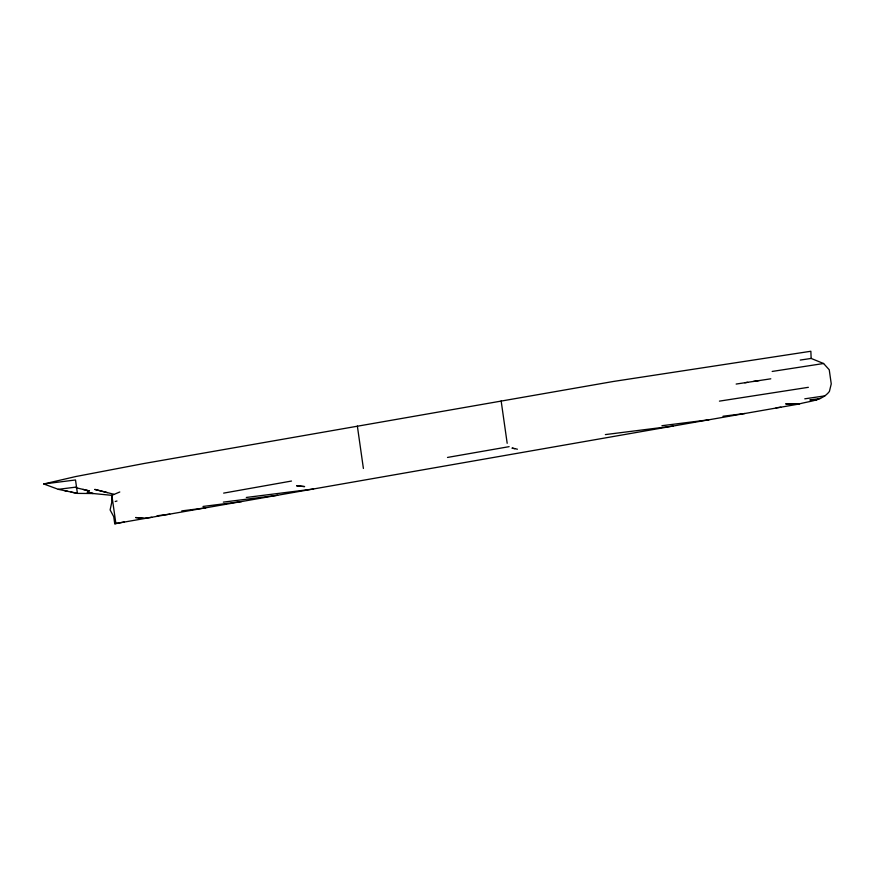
<?xml version="1.0" encoding="UTF-8"?>
<svg xmlns="http://www.w3.org/2000/svg" width="875" height="875" viewBox="0 0 875 875"><rect width="100%" height="100%" fill="white"/><g stroke="black" fill="none" stroke-linecap="round" stroke-linejoin="round"><path stroke-width="1.31" d="M119.787 491.98L111.869 495.337L111.716 502.545L110.119 509.939L113.728 516.677L114.734 523.742L798.853 404.053C809.397 401.012 822.106 400.958 829.402 391.464L831.25 383.895L829.237 369.764L823.583 363.508L811.147 358.444L800.242 360.062M115.227 501.517L116.987 501.003M67.867 491.356L58.33 489.333L43.75 483.973L75.786 476.536L143.762 463.553L613.309 381.478L810.863 351.258L811.147 358.444M114.734 523.742L124.403 521.938M223.65 493.117L291.506 481.042M447.497 457.439L509.13 446.655M823.583 363.508L772.177 371.448M719.436 401.133L808.358 387.319M744.811 382.747L759.259 380.559M736.148 384.059L747.698 382.309M753.473 381.434L770.809 378.809M804.77 398.825L824.895 395.872M810.108 399.952L816.67 399.853L810.108 399.952L820.509 398.453M43.75 483.973L75.513 479.97L77.416 493.391L93.188 493.533L111.869 495.337L115.883 523.6M58.33 489.333L76.519 487.036M776.081 407.805L780.883 407.203M722.991 416.248L744.931 413.492M661.927 425.709L708.991 419.781M605.369 434.591L673.039 426.07M246.312 497.459L313.589 488.994M223.355 502.119L277.637 495.283M203.011 506.45L241.697 501.572M181.781 510.891L205.756 507.872M157.106 515.758L169.805 514.161M143.752 518.328L135.702 517.541L143.752 518.328L151.834 517.311M514.697 448.645L511.973 448.088L517.42 449.203M71.05 492.045L77.416 493.391L64.695 490.678M76.016 487.714L89.491 490.962L82.961 489.387M107.362 492.614L94.763 489.409L113.673 494.222M501.145 400.903L507.183 443.297M357.361 426.07L363.398 468.464M798.853 404.053L785.903 403.889L798.853 404.053M300.617 486.194L296.592 485.8L304.631 486.587L300.617 486.194M91.164 493.073L87.106 492.144L93.188 493.533L91.164 493.073"/></g></svg>
